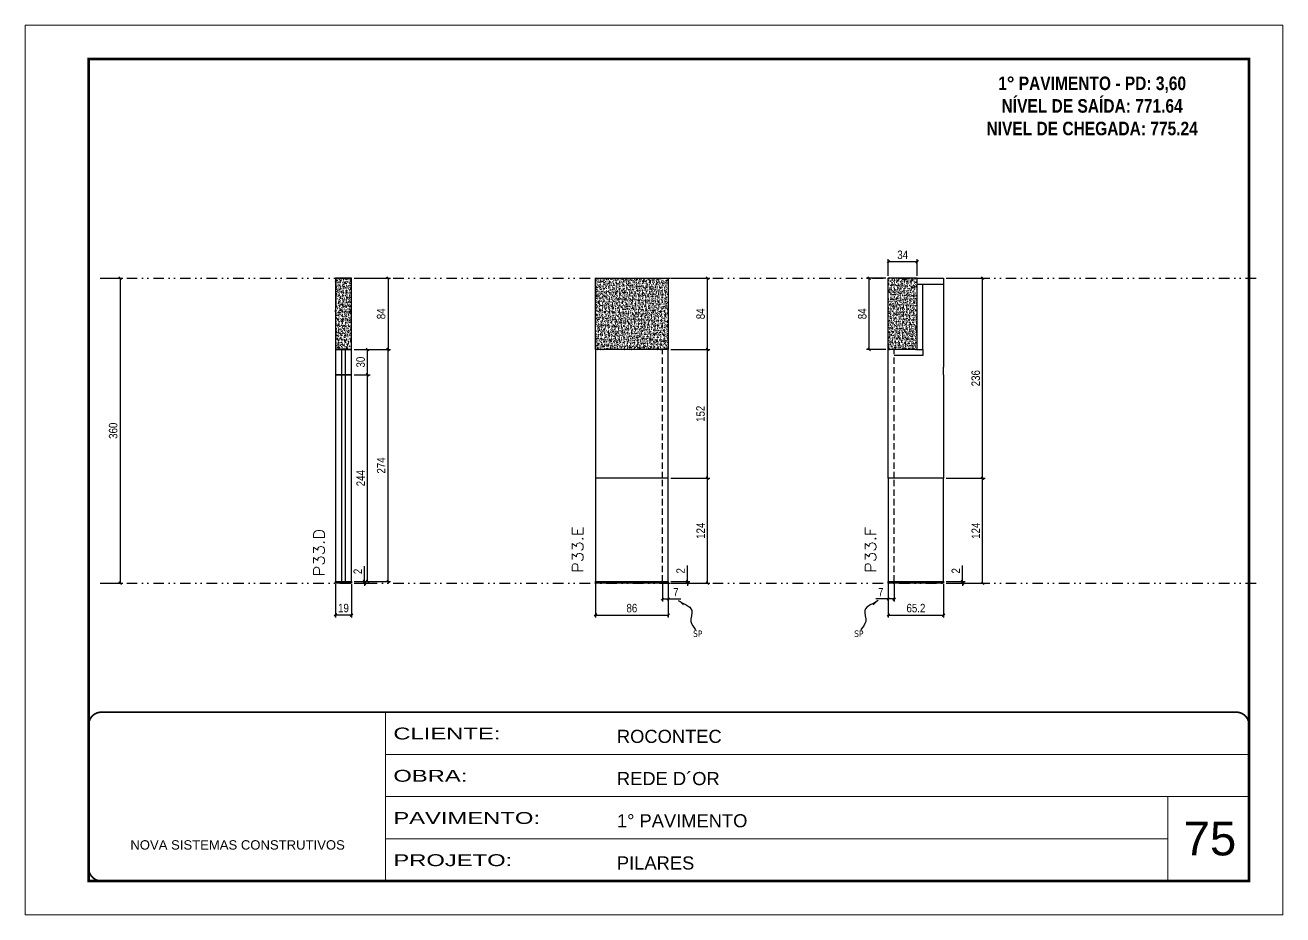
# Model space of a CAD drawing. Extents: x 2949 to 9203, y -16089 to 12527.
# Drawn here: x 6133 to 7618, y -9198 to -8148 of the extents above; entities that cross this region are included whole.
import ezdxf

# ---------------------------------------------------------------- set-up
doc = ezdxf.new("R2010")
doc.units = 0
for name, pattern in [('CONTINUO', [0]), ('DASHED', [0.75, 0.5, -0.25]), ('DIVIDE2', [0.625, 0.25, -0.125, 0, -0.125, 0, -0.125]), ('HIDDEN', [0.375, 0.25, -0.125])]:
    doc.linetypes.add(name, pattern=pattern)
for name, color, linetype, lineweight in [('CARIMBO', 255, 'Continuous', 9), ('Folhas', 255, 'Continuous', 9), ('SARRAFO DE PRESSAO', 251, 'DASHED', 9), ('Texto Seção', 7, 'Continuous', 15)]:
    doc.layers.add(name, color=color, linetype=linetype, lineweight=lineweight)
for name, color, linetype in [('COTA', 241, 'Continuous'), ('cotas', 4, 'Continuous'), ('NOMENCLATURA', 7, 'Continuous'), ('Nível', 160, 'Continuous'), ('Painéis', 200, 'Continuous'), ('SARR_2.2x7', 40, 'Continuous'), ('Sarrafo de Pressão', 42, 'HIDDEN'), ('texto', 7, 'Continuous')]:
    doc.layers.add(name, color=color, linetype=linetype)
doc.styles.add('ARIAL', font='arial.ttf')
doc.styles.add('COTA TECNICA', font='techl___.ttf', dxfattribs={"height": 10})
doc.styles.add('COTA TECNICA-50', font='techl___.ttf', dxfattribs={"height": 10})
doc.styles.add('REGUA-120', font='ROMANS.shx', dxfattribs={"height": 15})
doc.styles.add('ROMANC', font='techb___.ttf', dxfattribs={"height": 2.5})
doc.styles.get("Standard").update_dxf_attribs({"font": 'arial.ttf'})
doc.styles.add('Tecnologia', font='')
doc.styles.get('Tecnologia').set_extended_font_data('Forgotten Futurist')
doc.dimstyles.new('COTA PAINEL-50', dxfattribs={"dimtxt": 10, "dimasz": 3, "dimexe": 3, "dimexo": 3, "dimgap": 3, "dimtad": 1, "dimdec": 1, "dimzin": 12, "dimdsep": 46, "dimtxsty": 'COTA TECNICA-50', "dimblk1": 'OBLIQUE', "dimblk2": 'OBLIQUE', "dimsah": 1, "dimcen": 0.9, "dimclrd": 4, "dimclre": 4, "dimclrt": 240, "dimadec": 1, "dimazin": 3, "dimtfac": 1, "dimtdec": 1, "dimtmove": 0, "dimatfit": 3, "dimfxl": 1, "dimtolj": 1, "dimtzin": 12, "dimarcsym": 0})
doc.dimstyles.new('PAINEL', dxfattribs={"dimtxt": 10, "dimasz": 3, "dimexe": 3, "dimexo": 3, "dimgap": 3, "dimtad": 1, "dimdec": 1, "dimzin": 12, "dimdsep": 46, "dimtxsty": 'COTA TECNICA', "dimblk1": 'OBLIQUE', "dimblk2": 'OBLIQUE', "dimsah": 1, "dimcen": 0.9, "dimclrd": 4, "dimclre": 4, "dimclrt": 240, "dimadec": 1, "dimazin": 3, "dimtfac": 1, "dimtdec": 1, "dimtmove": 0, "dimatfit": 3, "dimfxl": 1, "dimtolj": 1, "dimtzin": 12, "dimarcsym": 0})
doc.dimstyles.get("Standard").update_dxf_attribs({"dimtxt": 0.18, "dimasz": 0.18, "dimexe": 0.18, "dimexo": 0.0625, "dimgap": 0.09, "dimtad": 0, "dimtih": 1, "dimtoh": 1, "dimdec": 4, "dimzin": 0, "dimdsep": 46, "dimtxsty": 'Standard', "dimcen": 0.09, "dimadec": 0, "dimazin": 0, "dimtfac": 1, "dimtdec": 4, "dimtofl": 0, "dimtmove": 0, "dimatfit": 3, "dimfxl": 1, "dimtolj": 1, "dimtzin": 0, "dimarcsym": 0})

# ---------------------------------------------------------------- blocks, each defined once
blk = doc.blocks.new('9999999999')
at = {"color": 30, "linetype": 'CONTINUO'}
for p, q in [((98564.6, 34230.2), (98564.6, 34429.4)), ((98564.6, 34379.6), (99584, 34379.6)), ((98564.6, 34329.8), (99488, 34329.8)), ((99584, 34329.8), (99488, 34329.8)), ((99488, 34329.8), (99488, 34230.2)), ((98564.6, 34280), (99488, 34280))]:
    blk.add_line(p, q, dxfattribs=at)
at = {"color": 30, "linetype": 'CONTINUO', "const_width": 2}
blk.add_lwpolyline([(99584, 34230.2), (99584, 34414.4, 0.414214), (99569, 34429.4), (98229, 34429.4, 0.414214), (98214, 34414.4), (98214, 34245.2, 0.414214), (98229, 34230.2), (99584, 34230.2)], format="xyb", dxfattribs=at)
at = {"layer": 'Folhas'}
blk.add_lwpolyline([(98139, 34190.2), (99624, 34190.2), (99624, 35240.2), (98139, 35240.2)], close=True, dxfattribs=at)
at = {"layer": 'Folhas', "color": 30, "const_width": 3}
blk.add_lwpolyline([(98214, 34230.2), (99584, 34230.2), (99584, 35200.2), (98214, 35200.2)], close=True, dxfattribs=at)
at = {"color": 7, "linetype": 'Continuous', "ltscale": 5, "style": 'ARIAL'}
for s, height, p in [('ROCONTEC', 15.48, (98837.7, 34393.1)), ('REDE D´OR', 15.48, (98837.7, 34343.3)), ('1° PAVIMENTO', 15.483, (98837.7, 34293.5)), ('NOVA SISTEMAS CONSTRUTIVOS', 11.059, (98263.2, 34267.2)), ('PILARES', 15.48, (98837.7, 34243.7))]:
    blk.add_text(s, height=height, dxfattribs=at).set_placement(p)
at = {"layer": 'Folhas', "color": 7, "style": 'Tecnologia', "width": 1.5}
for s, p in [('CLIENTE:', (98573.7, 34397.2)), ('OBRA:', (98573.7, 34347.3)), ('PAVIMENTO:', (98573.7, 34297.5)), ('PROJETO:', (98573.7, 34247.7))]:
    blk.add_text(s, height=14, dxfattribs=at).set_placement(p)
blk = doc.blocks.new('_Oblique')
at = {"color": 0, "linetype": 'ByBlock', "lineweight": -2}
blk.add_line((-0.5, -0.5), (0.5, 0.5), dxfattribs=at)
blk = doc.blocks.new('*D2762')
at = {"layer": 'cotas', "color": 4, "linetype": 'ByBlock', "lineweight": -2, "transparency": 16777216}
for p, q in [((6224, -8446.3), (6247.8, -8446.3)), ((6244.8, -8446.3), (6244.8, -8806.3)), ((6224, -8806.3), (6247.8, -8806.3))]:
    blk.add_line(p, q, dxfattribs=at)
at = {"layer": 'Defpoints', "color": 0, "linetype": 'ByBlock', "transparency": 16777216}
for p in [(6221, -8446.3), (6221, -8806.3), (6244.8, -8806.3)]:
    blk.add_point(p, dxfattribs=at)
at = {"layer": 'cotas', "color": 4, "linetype": 'ByBlock', "lineweight": -2, "transparency": 16777216, "xscale": 3, "yscale": 3, "zscale": 3}
for p, rotation in [((6244.8, -8446.3), 90), ((6244.8, -8806.3), 270)]:
    blk.add_blockref('_Oblique', p, dxfattribs=dict(at, rotation=rotation))
at = {"layer": 'cotas', "color": 240, "linetype": 'ByBlock', "transparency": 16777216, "insert": (6236.5, -8626.3), "char_height": 10, "attachment_point": 5, "rotation": 90, "style": 'COTA TECNICA'}
blk.add_mtext('\\A1;360', dxfattribs=at)
blk = doc.blocks.new('*D2734')
at = {"layer": 'COTA', "color": 4, "lineweight": -2, "transparency": 16777216}
for p, q in [((7151.7, -8807.3), (7151.7, -8846.8)), ((7216.9, -8807.3), (7216.9, -8846.8)), ((7151.7, -8843.8), (7216.9, -8843.8))]:
    blk.add_line(p, q, dxfattribs=at)
at = {"layer": 'Defpoints', "color": 0, "transparency": 16777216}
for p in [(7151.7, -8804.3), (7216.9, -8804.3), (7216.9, -8843.8)]:
    blk.add_point(p, dxfattribs=at)
at = {"layer": 'COTA', "color": 4, "lineweight": -2, "transparency": 16777216, "xscale": 3, "yscale": 3, "zscale": 3, "rotation": 180}
blk.add_blockref('_Oblique', (7151.7, -8843.8), dxfattribs=at)
at = {"layer": 'COTA', "color": 4, "lineweight": -2, "transparency": 16777216, "xscale": 3, "yscale": 3, "zscale": 3}
blk.add_blockref('_Oblique', (7216.9, -8843.8), dxfattribs=at)
at = {"layer": 'COTA', "color": 240, "transparency": 16777216, "insert": (7184.3, -8835.7), "char_height": 10, "attachment_point": 5, "style": 'COTA TECNICA'}
blk.add_mtext('\\A1;65.2', dxfattribs=at)
blk = doc.blocks.new('*D2735')
at = {"layer": 'COTA', "color": 4, "lineweight": -2, "transparency": 16777216}
for p, q in [((7219.9, -8446.3), (7266.1, -8446.3)), ((7263.1, -8682.3), (7263.1, -8446.3)), ((7219.9, -8682.3), (7266.1, -8682.3))]:
    blk.add_line(p, q, dxfattribs=at)
at = {"layer": 'Defpoints', "color": 0, "transparency": 16777216}
for p in [(7216.9, -8446.3), (7263.1, -8446.3), (7216.9, -8682.3)]:
    blk.add_point(p, dxfattribs=at)
at = {"layer": 'COTA', "color": 4, "lineweight": -2, "transparency": 16777216, "xscale": 3, "yscale": 3, "zscale": 3}
for p, rotation in [((7263.1, -8446.3), 90), ((7263.1, -8682.3), 270)]:
    blk.add_blockref('_Oblique', p, dxfattribs=dict(at, rotation=rotation))
at = {"layer": 'COTA', "color": 240, "transparency": 16777216, "insert": (7254.9, -8564.3), "char_height": 10, "attachment_point": 5, "rotation": 90, "style": 'COTA TECNICA'}
blk.add_mtext('\\A1;236', dxfattribs=at)
blk = doc.blocks.new('*D2736')
at = {"layer": 'COTA', "color": 4, "lineweight": -2, "transparency": 16777216}
for p, q in [((7151.7, -8809.3), (7151.7, -8827.8)), ((7158.7, -8807.3), (7158.7, -8827.8)), ((7151.7, -8824.8), (7136.9, -8824.8)), ((7158.7, -8824.8), (7151.7, -8824.8))]:
    blk.add_line(p, q, dxfattribs=at)
at = {"layer": 'Defpoints', "color": 0, "transparency": 16777216}
for p in [(7158.7, -8804.3), (7151.7, -8806.3), (7151.7, -8824.8)]:
    blk.add_point(p, dxfattribs=at)
at = {"layer": 'COTA', "color": 4, "lineweight": -2, "transparency": 16777216, "xscale": 3, "yscale": 3, "zscale": 3, "rotation": 180}
blk.add_blockref('_Oblique', (7151.7, -8824.8), dxfattribs=at)
at = {"layer": 'COTA', "color": 4, "lineweight": -2, "transparency": 16777216, "xscale": 3, "yscale": 3, "zscale": 3}
blk.add_blockref('_Oblique', (7158.7, -8824.8), dxfattribs=at)
at = {"layer": 'COTA', "color": 240, "transparency": 16777216, "insert": (7142.8, -8816.8), "char_height": 10, "attachment_point": 5, "style": 'COTA TECNICA-50'}
blk.add_mtext('\\A1;7', dxfattribs=at)
blk = doc.blocks.new('*D2737')
at = {"layer": 'COTA', "color": 4, "lineweight": -2, "transparency": 16777216}
for p, q in [((7219.9, -8682.3), (7266.1, -8682.3)), ((7263.1, -8806.3), (7263.1, -8682.3)), ((7219.9, -8806.3), (7266.1, -8806.3))]:
    blk.add_line(p, q, dxfattribs=at)
at = {"layer": 'Defpoints', "color": 0, "transparency": 16777216}
for p in [(7216.9, -8682.3), (7263.1, -8682.3), (7216.9, -8806.3)]:
    blk.add_point(p, dxfattribs=at)
at = {"layer": 'COTA', "color": 4, "lineweight": -2, "transparency": 16777216, "xscale": 3, "yscale": 3, "zscale": 3}
for p, rotation in [((7263.1, -8682.3), 90), ((7263.1, -8806.3), 270)]:
    blk.add_blockref('_Oblique', p, dxfattribs=dict(at, rotation=rotation))
at = {"layer": 'COTA', "color": 240, "transparency": 16777216, "insert": (7255, -8744.3), "char_height": 10, "attachment_point": 5, "rotation": 90, "style": 'COTA TECNICA-50'}
blk.add_mtext('\\A1;124', dxfattribs=at)
blk = doc.blocks.new('*D2738')
at = {"layer": 'COTA', "color": 4, "lineweight": -2, "transparency": 16777216}
for p, q in [((7239.4, -8804.3), (7239.4, -8785.5)), ((7219.9, -8804.3), (7242.4, -8804.3)), ((7239.4, -8806.3), (7239.4, -8804.3)), ((7219.9, -8806.3), (7242.4, -8806.3)), ((7239.4, -8806.3), (7239.4, -8809.3))]:
    blk.add_line(p, q, dxfattribs=at)
at = {"layer": 'Defpoints', "color": 0, "transparency": 16777216}
for p in [(7216.9, -8804.3), (7216.9, -8806.3), (7239.4, -8806.3)]:
    blk.add_point(p, dxfattribs=at)
at = {"layer": 'COTA', "color": 4, "lineweight": -2, "transparency": 16777216, "xscale": 3, "yscale": 3, "zscale": 3}
for p, rotation in [((7239.4, -8804.3), 270), ((7239.4, -8806.3), 90)]:
    blk.add_blockref('_Oblique', p, dxfattribs=dict(at, rotation=rotation))
at = {"layer": 'COTA', "color": 240, "transparency": 16777216, "insert": (7231.4, -8791.6), "char_height": 10, "attachment_point": 5, "rotation": 90, "style": 'COTA TECNICA-50'}
blk.add_mtext('\\A1;2', dxfattribs=at)
blk = doc.blocks.new('*D2739')
at = {"layer": 'COTA', "color": 4, "lineweight": -2, "transparency": 16777216}
for p, q in [((6805.9, -8807.3), (6805.9, -8846.8)), ((6891.9, -8807.3), (6891.9, -8846.8)), ((6805.9, -8843.8), (6891.9, -8843.8))]:
    blk.add_line(p, q, dxfattribs=at)
at = {"layer": 'Defpoints', "color": 0, "transparency": 16777216}
for p in [(6805.9, -8804.3), (6891.9, -8804.3), (6891.9, -8843.8)]:
    blk.add_point(p, dxfattribs=at)
at = {"layer": 'COTA', "color": 4, "lineweight": -2, "transparency": 16777216, "xscale": 3, "yscale": 3, "zscale": 3, "rotation": 180}
blk.add_blockref('_Oblique', (6805.9, -8843.8), dxfattribs=at)
at = {"layer": 'COTA', "color": 4, "lineweight": -2, "transparency": 16777216, "xscale": 3, "yscale": 3, "zscale": 3}
blk.add_blockref('_Oblique', (6891.9, -8843.8), dxfattribs=at)
at = {"layer": 'COTA', "color": 240, "transparency": 16777216, "insert": (6848.9, -8835.7), "char_height": 10, "attachment_point": 5, "style": 'COTA TECNICA'}
blk.add_mtext('\\A1;86', dxfattribs=at)
blk = doc.blocks.new('*D2740')
at = {"layer": 'COTA', "color": 4, "lineweight": -2, "transparency": 16777216}
for p, q in [((6884.9, -8807.3), (6884.9, -8827.8)), ((6891.9, -8809.3), (6891.9, -8827.8)), ((6884.9, -8824.8), (6891.9, -8824.8)), ((6891.9, -8824.8), (6906.6, -8824.8))]:
    blk.add_line(p, q, dxfattribs=at)
at = {"layer": 'Defpoints', "color": 0, "transparency": 16777216}
for p in [(6884.9, -8804.3), (6891.9, -8806.3), (6891.9, -8824.8)]:
    blk.add_point(p, dxfattribs=at)
at = {"layer": 'COTA', "color": 4, "lineweight": -2, "transparency": 16777216, "xscale": 3, "yscale": 3, "zscale": 3, "rotation": 180}
blk.add_blockref('_Oblique', (6884.9, -8824.8), dxfattribs=at)
at = {"layer": 'COTA', "color": 4, "lineweight": -2, "transparency": 16777216, "xscale": 3, "yscale": 3, "zscale": 3}
blk.add_blockref('_Oblique', (6891.9, -8824.8), dxfattribs=at)
at = {"layer": 'COTA', "color": 240, "transparency": 16777216, "insert": (6900.8, -8816.8), "char_height": 10, "attachment_point": 5, "style": 'COTA TECNICA-50'}
blk.add_mtext('\\A1;7', dxfattribs=at)
blk = doc.blocks.new('*D2741')
at = {"layer": 'COTA', "color": 4, "lineweight": -2, "transparency": 16777216}
for p, q in [((6894.9, -8682.3), (6941.1, -8682.3)), ((6938.1, -8806.3), (6938.1, -8682.3)), ((6894.9, -8806.3), (6941.1, -8806.3))]:
    blk.add_line(p, q, dxfattribs=at)
at = {"layer": 'Defpoints', "color": 0, "transparency": 16777216}
for p in [(6891.9, -8682.3), (6938.1, -8682.3), (6891.9, -8806.3)]:
    blk.add_point(p, dxfattribs=at)
at = {"layer": 'COTA', "color": 4, "lineweight": -2, "transparency": 16777216, "xscale": 3, "yscale": 3, "zscale": 3}
for p, rotation in [((6938.1, -8682.3), 90), ((6938.1, -8806.3), 270)]:
    blk.add_blockref('_Oblique', p, dxfattribs=dict(at, rotation=rotation))
at = {"layer": 'COTA', "color": 240, "transparency": 16777216, "insert": (6930.1, -8744.3), "char_height": 10, "attachment_point": 5, "rotation": 90, "style": 'COTA TECNICA-50'}
blk.add_mtext('\\A1;124', dxfattribs=at)
blk = doc.blocks.new('*D2742')
at = {"layer": 'COTA', "color": 4, "lineweight": -2, "transparency": 16777216}
for p, q in [((6914.4, -8804.3), (6914.4, -8785.5)), ((6894.9, -8804.3), (6917.4, -8804.3)), ((6914.4, -8806.3), (6914.4, -8804.3)), ((6894.9, -8806.3), (6917.4, -8806.3)), ((6914.4, -8806.3), (6914.4, -8809.3))]:
    blk.add_line(p, q, dxfattribs=at)
at = {"layer": 'Defpoints', "color": 0, "transparency": 16777216}
for p in [(6891.9, -8804.3), (6891.9, -8806.3), (6914.4, -8806.3)]:
    blk.add_point(p, dxfattribs=at)
at = {"layer": 'COTA', "color": 4, "lineweight": -2, "transparency": 16777216, "xscale": 3, "yscale": 3, "zscale": 3}
for p, rotation in [((6914.4, -8804.3), 270), ((6914.4, -8806.3), 90)]:
    blk.add_blockref('_Oblique', p, dxfattribs=dict(at, rotation=rotation))
at = {"layer": 'COTA', "color": 240, "transparency": 16777216, "insert": (6906.4, -8791.6), "char_height": 10, "attachment_point": 5, "rotation": 90, "style": 'COTA TECNICA-50'}
blk.add_mtext('\\A1;2', dxfattribs=at)
blk = doc.blocks.new('*D2743')
at = {"layer": 'COTA', "color": 4, "linetype": 'ByBlock', "lineweight": -2, "transparency": 16777216}
for p, q in [((7148.7, -8446.3), (7126.1, -8446.3)), ((7129.1, -8530.3), (7129.1, -8446.3)), ((7148.7, -8530.3), (7126.1, -8530.3))]:
    blk.add_line(p, q, dxfattribs=at)
at = {"layer": 'Defpoints', "color": 0, "linetype": 'ByBlock', "transparency": 16777216}
for p in [(7129.1, -8446.3), (7151.7, -8446.3), (7151.7, -8530.3)]:
    blk.add_point(p, dxfattribs=at)
at = {"layer": 'COTA', "color": 4, "linetype": 'ByBlock', "lineweight": -2, "transparency": 16777216, "xscale": 3, "yscale": 3, "zscale": 3}
for p, rotation in [((7129.1, -8446.3), 90), ((7129.1, -8530.3), 270)]:
    blk.add_blockref('_Oblique', p, dxfattribs=dict(at, rotation=rotation))
at = {"layer": 'COTA', "color": 240, "linetype": 'ByBlock', "transparency": 16777216, "insert": (7121, -8488.3), "char_height": 10, "attachment_point": 5, "rotation": 90, "style": 'COTA TECNICA'}
blk.add_mtext('\\A1;84', dxfattribs=at)
blk = doc.blocks.new('*D2746')
at = {"layer": 'COTA', "color": 4, "linetype": 'ByBlock', "lineweight": -2, "transparency": 16777216}
for p, q in [((6894.9, -8530.3), (6941.1, -8530.3)), ((6938.1, -8682.3), (6938.1, -8530.3)), ((6894.9, -8682.3), (6941.1, -8682.3))]:
    blk.add_line(p, q, dxfattribs=at)
at = {"layer": 'Defpoints', "color": 0, "linetype": 'ByBlock', "transparency": 16777216}
for p in [(6891.9, -8530.3), (6938.1, -8530.3), (6891.9, -8682.3)]:
    blk.add_point(p, dxfattribs=at)
at = {"layer": 'COTA', "color": 4, "linetype": 'ByBlock', "lineweight": -2, "transparency": 16777216, "xscale": 3, "yscale": 3, "zscale": 3}
for p, rotation in [((6938.1, -8530.3), 90), ((6938.1, -8682.3), 270)]:
    blk.add_blockref('_Oblique', p, dxfattribs=dict(at, rotation=rotation))
at = {"layer": 'COTA', "color": 240, "linetype": 'ByBlock', "transparency": 16777216, "insert": (6930, -8606.3), "char_height": 10, "attachment_point": 5, "rotation": 90, "style": 'COTA TECNICA'}
blk.add_mtext('\\A1;152', dxfattribs=at)
blk = doc.blocks.new('*D2763')
at = {"layer": 'COTA', "color": 4, "linetype": 'ByBlock', "lineweight": -2, "transparency": 16777216}
for p, q in [((7151.7, -8443.3), (7151.7, -8423.9)), ((7185.7, -8426.9), (7151.7, -8426.9)), ((7185.7, -8443.3), (7185.7, -8423.9))]:
    blk.add_line(p, q, dxfattribs=at)
at = {"layer": 'Defpoints', "color": 0, "linetype": 'ByBlock', "transparency": 16777216}
for p in [(7151.7, -8426.9), (7151.7, -8446.3), (7185.7, -8446.3)]:
    blk.add_point(p, dxfattribs=at)
at = {"layer": 'COTA', "color": 4, "linetype": 'ByBlock', "lineweight": -2, "transparency": 16777216, "xscale": 3, "yscale": 3, "zscale": 3, "rotation": 180}
blk.add_blockref('_Oblique', (7151.7, -8426.9), dxfattribs=at)
at = {"layer": 'COTA', "color": 4, "linetype": 'ByBlock', "lineweight": -2, "transparency": 16777216, "xscale": 3, "yscale": 3, "zscale": 3}
blk.add_blockref('_Oblique', (7185.7, -8426.9), dxfattribs=at)
at = {"layer": 'COTA', "color": 240, "linetype": 'ByBlock', "transparency": 16777216, "insert": (7168.7, -8418.7), "char_height": 10, "attachment_point": 5, "style": 'COTA TECNICA'}
blk.add_mtext('\\A1;34', dxfattribs=at)
blk = doc.blocks.new('*D2769')
at = {"layer": 'COTA', "color": 4, "lineweight": -2, "transparency": 16777216}
for p, q in [((6498.9, -8807.3), (6498.9, -8846.7)), ((6517.9, -8807.3), (6517.9, -8846.7)), ((6498.9, -8843.7), (6517.9, -8843.7))]:
    blk.add_line(p, q, dxfattribs=at)
at = {"layer": 'Defpoints', "color": 0, "transparency": 16777216}
for p in [(6498.9, -8804.3), (6517.9, -8804.3), (6517.9, -8843.7)]:
    blk.add_point(p, dxfattribs=at)
at = {"layer": 'COTA', "color": 4, "lineweight": -2, "transparency": 16777216, "xscale": 3, "yscale": 3, "zscale": 3, "rotation": 180}
blk.add_blockref('_Oblique', (6498.9, -8843.7), dxfattribs=at)
at = {"layer": 'COTA', "color": 4, "lineweight": -2, "transparency": 16777216, "xscale": 3, "yscale": 3, "zscale": 3}
blk.add_blockref('_Oblique', (6517.9, -8843.7), dxfattribs=at)
at = {"layer": 'COTA', "color": 240, "transparency": 16777216, "insert": (6508.4, -8835.6), "char_height": 10, "attachment_point": 5, "style": 'COTA TECNICA'}
blk.add_mtext('\\A1;19', dxfattribs=at)
blk = doc.blocks.new('*D2770')
at = {"layer": 'COTA', "color": 4, "lineweight": -2, "transparency": 16777216}
for p, q in [((6533.3, -8804.3), (6533.3, -8786.2)), ((6520.9, -8804.3), (6536.3, -8804.3)), ((6533.3, -8806.3), (6533.3, -8804.3)), ((6520.9, -8806.3), (6536.3, -8806.3)), ((6533.3, -8806.3), (6533.3, -8809.3))]:
    blk.add_line(p, q, dxfattribs=at)
at = {"layer": 'Defpoints', "color": 0, "transparency": 16777216}
for p in [(6517.9, -8804.3), (6533.3, -8804.3), (6517.9, -8806.3)]:
    blk.add_point(p, dxfattribs=at)
at = {"layer": 'COTA', "color": 4, "lineweight": -2, "transparency": 16777216, "xscale": 3, "yscale": 3, "zscale": 3}
for p, rotation in [((6533.3, -8804.3), 270), ((6533.3, -8806.3), 90)]:
    blk.add_blockref('_Oblique', p, dxfattribs=dict(at, rotation=rotation))
at = {"layer": 'COTA', "color": 240, "transparency": 16777216, "insert": (6525.3, -8792.3), "char_height": 10, "attachment_point": 5, "rotation": 90, "style": 'COTA TECNICA-50'}
blk.add_mtext('\\A1;2', dxfattribs=at)
blk = doc.blocks.new('*D2772')
at = {"layer": 'COTA', "color": 4, "linetype": 'ByBlock', "lineweight": -2, "transparency": 16777216}
for p, q in [((6520.9, -8446.3), (6564, -8446.3)), ((6561, -8446.3), (6561, -8530.3)), ((6520.9, -8530.3), (6564, -8530.3))]:
    blk.add_line(p, q, dxfattribs=at)
at = {"layer": 'Defpoints', "color": 0, "linetype": 'ByBlock', "transparency": 16777216}
for p in [(6517.9, -8446.3), (6517.9, -8530.3), (6561, -8530.3)]:
    blk.add_point(p, dxfattribs=at)
at = {"layer": 'COTA', "color": 4, "linetype": 'ByBlock', "lineweight": -2, "transparency": 16777216, "xscale": 3, "yscale": 3, "zscale": 3}
for p, rotation in [((6561, -8446.3), 90), ((6561, -8530.3), 270)]:
    blk.add_blockref('_Oblique', p, dxfattribs=dict(at, rotation=rotation))
at = {"layer": 'COTA', "color": 240, "linetype": 'ByBlock', "transparency": 16777216, "insert": (6552.9, -8488.3), "char_height": 10, "attachment_point": 5, "rotation": 90, "style": 'COTA TECNICA'}
blk.add_mtext('\\A1;84', dxfattribs=at)
blk = doc.blocks.new('*D2773')
at = {"layer": 'COTA', "color": 4, "linetype": 'ByBlock', "lineweight": -2, "transparency": 16777216}
for p, q in [((6520.9, -8530.3), (6564, -8530.3)), ((6561, -8804.3), (6561, -8530.3)), ((6520.9, -8804.3), (6564, -8804.3))]:
    blk.add_line(p, q, dxfattribs=at)
at = {"layer": 'Defpoints', "color": 0, "linetype": 'ByBlock', "transparency": 16777216}
for p in [(6517.9, -8530.3), (6561, -8530.3), (6517.9, -8804.3)]:
    blk.add_point(p, dxfattribs=at)
at = {"layer": 'COTA', "color": 4, "linetype": 'ByBlock', "lineweight": -2, "transparency": 16777216, "xscale": 3, "yscale": 3, "zscale": 3}
for p, rotation in [((6561, -8530.3), 90), ((6561, -8804.3), 270)]:
    blk.add_blockref('_Oblique', p, dxfattribs=dict(at, rotation=rotation))
at = {"layer": 'COTA', "color": 240, "linetype": 'ByBlock', "transparency": 16777216, "insert": (6552.9, -8667.3), "char_height": 10, "attachment_point": 5, "rotation": 90, "style": 'COTA TECNICA'}
blk.add_mtext('\\A1;274', dxfattribs=at)
blk = doc.blocks.new('*D2774')
at = {"layer": 'COTA', "color": 4, "linetype": 'ByBlock', "lineweight": -2, "transparency": 16777216}
for p, q in [((6520.9, -8560.3), (6539.8, -8560.3)), ((6536.8, -8804.3), (6536.8, -8560.3)), ((6520.9, -8804.3), (6539.8, -8804.3))]:
    blk.add_line(p, q, dxfattribs=at)
at = {"layer": 'Defpoints', "color": 0, "linetype": 'ByBlock', "transparency": 16777216}
for p in [(6517.9, -8560.3), (6536.8, -8560.3), (6517.9, -8804.3)]:
    blk.add_point(p, dxfattribs=at)
at = {"layer": 'COTA', "color": 4, "linetype": 'ByBlock', "lineweight": -2, "transparency": 16777216, "xscale": 3, "yscale": 3, "zscale": 3}
for p, rotation in [((6536.8, -8560.3), 90), ((6536.8, -8804.3), 270)]:
    blk.add_blockref('_Oblique', p, dxfattribs=dict(at, rotation=rotation))
at = {"layer": 'COTA', "color": 240, "linetype": 'ByBlock', "transparency": 16777216, "insert": (6528.7, -8682.3), "char_height": 10, "attachment_point": 5, "rotation": 90, "style": 'COTA TECNICA'}
blk.add_mtext('\\A1;244', dxfattribs=at)
blk = doc.blocks.new('*D2771')
at = {"layer": 'COTA', "color": 4, "linetype": 'ByBlock', "lineweight": -2, "transparency": 16777216}
for p, q in [((6520.9, -8530.3), (6539.8, -8530.3)), ((6536.8, -8560.3), (6536.8, -8530.3)), ((6520.9, -8560.3), (6539.8, -8560.3))]:
    blk.add_line(p, q, dxfattribs=at)
at = {"layer": 'Defpoints', "color": 0, "linetype": 'ByBlock', "transparency": 16777216}
for p in [(6517.9, -8530.3), (6536.8, -8530.3), (6517.9, -8560.3)]:
    blk.add_point(p, dxfattribs=at)
at = {"layer": 'COTA', "color": 4, "linetype": 'ByBlock', "lineweight": -2, "transparency": 16777216, "xscale": 3, "yscale": 3, "zscale": 3}
for p, rotation in [((6536.8, -8530.3), 90), ((6536.8, -8560.3), 270)]:
    blk.add_blockref('_Oblique', p, dxfattribs=dict(at, rotation=rotation))
at = {"layer": 'COTA', "color": 240, "linetype": 'ByBlock', "transparency": 16777216, "insert": (6528.6, -8545.3), "char_height": 10, "attachment_point": 5, "rotation": 90, "style": 'COTA TECNICA'}
blk.add_mtext('\\A1;30', dxfattribs=at)
blk = doc.blocks.new('*D2781')
at = {"layer": 'COTA', "color": 4, "lineweight": -2, "transparency": 16777216}
for p, q in [((6894.9, -8446.3), (6941.1, -8446.3)), ((6938.1, -8530.3), (6938.1, -8446.3)), ((6894.9, -8530.3), (6941.1, -8530.3))]:
    blk.add_line(p, q, dxfattribs=at)
at = {"layer": 'Defpoints', "color": 0, "transparency": 16777216}
for p in [(6891.9, -8446.3), (6938.1, -8446.3), (6891.9, -8530.3)]:
    blk.add_point(p, dxfattribs=at)
at = {"layer": 'COTA', "color": 4, "lineweight": -2, "transparency": 16777216, "xscale": 3, "yscale": 3, "zscale": 3}
for p, rotation in [((6938.1, -8446.3), 90), ((6938.1, -8530.3), 270)]:
    blk.add_blockref('_Oblique', p, dxfattribs=dict(at, rotation=rotation))
at = {"layer": 'COTA', "color": 240, "transparency": 16777216, "insert": (6930.1, -8488.3), "char_height": 10, "attachment_point": 5, "rotation": 90, "style": 'COTA TECNICA-50'}
blk.add_mtext('\\A1;84', dxfattribs=at)

msp = doc.modelspace()

# ---------------------------------------------------------------- hatches: boundary and pattern name
at = {"layer": 'COTA', "linetype": 'ByBlock'}
h = msp.add_hatch(dxfattribs=at)
h.set_pattern_fill('AR-CONC', color=256, scale=0.03)
h.set_pattern_definition([(50, (-125392.7452, -42256.2473), (5.46554007, -0.47817257), [0.5715, -6.2865]), (355, (-125392.745, -42256.2473), (-1.05730264, 5.73170536), [0.4572, -5.02921753]), (100.4514447, (-125392.29, -42256.287), (4.40823741, 5.25353256), [0.48570026, -5.34270734]), (46.1842, (-125392.745, -42254.7233), (8.13237123, -1.26126984), [0.85725, -9.42975]), (96.6355576, (-125392.0676, -42254.8285), (7.122124, 7.42278374), [0.7285507, -8.01406824]), (351.184151, (-125392.745, -42254.723), (7.122124, 7.42278374), [0.685799, -7.54379196]), (21, (-125391.9832, -42255.1043), (4.54843174, -3.06795595), [0.5715, -6.2865]), (326, (-125391.983, -42255.1043), (1.85406085, 5.52563898), [0.4572, -5.0292]), (71.451445, (-125391.604, -42255.36), (6.40249258, 2.45768307), [0.48570026, -5.34269813]), (37.5, (-125392.7452, -42256.2473), (0.092658098, 2.536651166), [0, -4.96824, 0, -5.1054, 0, -5.04825]), (7.5, (-125392.7452, -42256.2473), (2.004589875, 3.005417245), [0, -2.91084, 0, -4.85394, 0, -1.92405]), (327.5, (-125394.4445, -42256.2473), (4.067717855, -0.17186232), [0, -1.905, 0, -5.9436, 0, -7.8867]), (317.5, (-125395.2065, -42256.2473), (4.44387544, 0.76279473), [0, -2.4765, 0, -3.94716, 0, -5.6007])])
h.paths.add_polyline_path([(6517.91, -8446.33), (6498.91, -8446.33), (6498.91, -8530.33), (6517.91, -8530.33)])
h = msp.add_hatch(dxfattribs=at)
h.set_pattern_fill('AR-CONC', color=256, scale=0.03)
h.set_pattern_definition([(50, (2113.7343, -5113.3443), (5.46554, -0.4781726), [0.5715, -6.2865]), (355, (2113.7343, -5113.3443), (-1.0573026, 5.7317054), [0.4572, -5.0292175]), (100.45144, (2114.19, -5113.384), (4.4082374, 5.2535326), [0.4857003, -5.3427073]), (46.1842, (2113.734, -5111.82), (8.132371, -1.26127), [0.85725, -9.42975]), (96.63556, (2114.412, -5111.9254), (7.122124, 7.422784), [0.728551, -8.014068]), (351.18415, (2113.734, -5111.82), (7.122124, 7.422784), [0.685799, -7.543792]), (21, (2114.4963, -5112.2013), (4.5484317, -3.067956), [0.5715, -6.2865]), (326, (2114.4963, -5112.2013), (1.854061, 5.525639), [0.4572, -5.0292]), (71.45144, (2114.8753, -5112.457), (6.4024926, 2.457683), [0.4857003, -5.342698]), (37.5, (2113.7343, -5113.3443), (0.0926581, 2.53665117), [0, -4.96824, 0, -5.1054, 0, -5.04825]), (7.5, (2113.7343, -5113.3443), (2.0045899, 3.0054172), [0, -2.91084, 0, -4.85394, 0, -1.92405]), (327.5, (2112.035, -5113.3443), (4.06771786, -0.1718623), [0, -1.905, 0, -5.9436, 0, -7.8867]), (317.5, (2111.273, -5113.3443), (4.4438754, 0.7627947), [0, -2.4765, 0, -3.94716, 0, -5.6007])])
h.paths.add_polyline_path([(6805.91, -8530.33), (6891.91, -8530.33), (6891.91, -8446.33), (6805.91, -8446.33)])
h = msp.add_hatch(dxfattribs=at)
h.set_pattern_fill('AR-CONC', color=256, scale=0.03)
h.set_pattern_definition([(50, (-124139.149, -37670.947), (5.46554007, -0.47817257), [0.5715, -6.2865]), (355, (-124139.149, -37670.947), (-1.05730264, 5.73170536), [0.4572, -5.02921753]), (100.4514447, (-124138.6937, -37670.987), (4.40823741, 5.25353256), [0.48570026, -5.34270734]), (46.1842, (-124139.149, -37669.423), (8.13237123, -1.26126984), [0.85725, -9.42975]), (96.6355576, (-124138.4714, -37669.528), (7.122124, 7.42278374), [0.7285507, -8.01406824]), (351.184151, (-124139.149, -37669.423), (7.122124, 7.42278374), [0.685799, -7.54379196]), (21, (-124138.387, -37669.804), (4.54843174, -3.06795595), [0.5715, -6.2865]), (326, (-124138.387, -37669.804), (1.85406085, 5.52563898), [0.4572, -5.0292]), (71.451445, (-124138.008, -37670.0596), (6.40249258, 2.45768307), [0.48570026, -5.34269813]), (37.5, (-124139.1491, -37670.947), (0.092658098, 2.536651166), [0, -4.96824, 0, -5.1054, 0, -5.04825]), (7.5, (-124139.149, -37670.947), (2.004589875, 3.005417245), [0, -2.91084, 0, -4.85394, 0, -1.92405]), (327.5, (-124140.8484, -37670.947), (4.067717855, -0.17186232), [0, -1.905, 0, -5.9436, 0, -7.8867]), (317.5, (-124141.6104, -37670.947), (4.44387544, 0.76279473), [0, -2.4765, 0, -3.94716, 0, -5.6007])])
h.paths.add_polyline_path([(7151.65, -8446.33), (7185.65, -8446.33), (7185.65, -8530.33), (7151.65, -8530.33)])
h.paths.add_polyline_path([(7185.65, -8530.33), (7151.65, -8530.33)], flags=17)

# ---------------------------------------------------------------- linework, layer by layer
for p, q in [((6805.91, -8530.33), (6805.91, -8446.33)), ((6805.91, -8446.33), (6891.91, -8446.33)), ((6891.91, -8446.33), (6891.91, -8530.33)), ((7151.65, -8530.33), (7151.65, -8446.33)), ((7185.65, -8446.33), (7151.65, -8446.33))]:
    msp.add_line(p, q, dxfattribs=at)
msp.add_lwpolyline([(6498.91, -8530.33), (6517.91, -8530.33), (6517.91, -8446.33), (6498.91, -8446.33)], close=True, dxfattribs=at)
at = {"layer": 'Nível', "color": 4, "linetype": 'DIVIDE2', "ltscale": 50}
for p, q in [((6221.03, -8446.33), (7591.03, -8446.33)), ((6221.03, -8806.33), (7591.03, -8806.33))]:
    msp.add_line(p, q, dxfattribs=at)
at = {"layer": 'Painéis'}
for p, q in [((6891.91, -8446.33), (6891.91, -8446.33)), ((7185.65, -8530.33), (7185.65, -8446.33)), ((7185.65, -8446.33), (7216.85, -8446.33)), ((7216.85, -8446.33), (7216.85, -8551.33)), ((6805.91, -8530.33), (6805.91, -8682.33)), ((6891.91, -8530.33), (6805.91, -8530.33)), ((6891.91, -8682.33), (6891.91, -8530.33)), ((7151.65, -8551.33), (7151.65, -8530.33)), ((7185.65, -8530.33), (7151.65, -8530.33)), ((7151.65, -8560.33), (7151.65, -8551.33)), ((7216.85, -8560.33), (7216.85, -8551.33)), ((6517.91, -8560.33), (6498.91, -8560.33)), ((6498.91, -8560.33), (6498.91, -8804.33)), ((6498.91, -8560.33), (6517.91, -8560.33)), ((6517.91, -8804.33), (6517.91, -8560.33)), ((7151.65, -8682.33), (7151.65, -8560.33)), ((7216.85, -8560.33), (7216.85, -8682.33)), ((7216.85, -8682.33), (7151.65, -8682.33)), ((6498.91, -8804.33), (6517.91, -8804.33))]:
    msp.add_line(p, q, dxfattribs=at)
at = {"layer": 'Painéis', "linetype": 'ByBlock'}
for p, q in [((6517.91, -8530.33), (6498.91, -8530.33)), ((6498.91, -8530.33), (6498.91, -8560.33)), ((6517.91, -8560.33), (6517.91, -8530.33)), ((6498.91, -8560.33), (6517.91, -8560.33))]:
    msp.add_line(p, q, dxfattribs=at)
at = {"layer": 'Painéis'}
for points in [[(6805.91, -8804.33), (6891.91, -8804.33), (6891.91, -8682.33), (6805.91, -8682.33)], [(7151.65, -8804.33), (7216.85, -8804.33), (7216.85, -8682.33), (7151.65, -8682.33)], [(6498.91, -8804.33), (6517.91, -8804.33), (6517.91, -8806.33), (6498.91, -8806.33)], [(6805.91, -8804.33), (6891.91, -8804.33), (6891.91, -8806.33), (6805.91, -8806.33)], [(7151.65, -8804.33), (7216.85, -8804.33), (7216.85, -8806.33), (7151.65, -8806.33)]]:
    msp.add_lwpolyline(points, close=True, dxfattribs=at)
at = {"layer": 'SARR_2.2x7'}
for p, q in [((6891.91, -8453.33), (6891.91, -8453.33)), ((7185.65, -8453.33), (7216.85, -8453.33)), ((7192.65, -8530.33), (7192.65, -8453.33)), ((6505.91, -8530.33), (6505.91, -8804.33)), ((6510.91, -8804.33), (6510.91, -8530.33)), ((7192.65, -8537.33), (7158.65, -8537.33)), ((7185.65, -8530.33), (7192.65, -8530.33)), ((7192.65, -8530.33), (7192.65, -8537.33))]:
    msp.add_line(p, q, dxfattribs=at)
at = {"layer": 'Sarrafo de Pressão', "ltscale": 30}
for p, q in [((6884.91, -8682.33), (6884.91, -8530.33)), ((7158.65, -8682.33), (7158.65, -8530.33)), ((6884.91, -8804.33), (6884.91, -8682.33)), ((7158.65, -8804.33), (7158.65, -8682.33))]:
    msp.add_line(p, q, dxfattribs=at)

# ---------------------------------------------------------------- block references
at = {"layer": 'SARRAFO DE PRESSAO', "color": 6, "linetype": 'ByBlock'}
msp.add_blockref('9999999999', (-92006.44, -43387.82), dxfattribs=at)

# ---------------------------------------------------------------- texts
at = {"layer": 'CARIMBO', "style": 'ARIAL'}
msp.add_text('75', height=40, dxfattribs=at).set_placement((7500.39, -9127.47))
at = {"layer": 'NOMENCLATURA', "color": 2, "insert": (7392.36, -8181.56), "char_height": 16, "attachment_point": 2, "style": 'ROMANC'}
msp.add_mtext_dynamic_manual_height_columns('\\P1° PAVIMENTO - PD: 3,60\\PNÍVEL DE SAÍDA: 771.64\\PNIVEL DE CHEGADA: 775.24', width=300.2766, gutter_width=1, heights=[0], dxfattribs=at)
at = {"layer": 'texto', "color": 0, "char_height": 7.5, "attachment_point": 5}
for insert in [(6926.68, -8865.83), (7116.88, -8865.83)]:
    msp.add_mtext('{\\fTahoma|b0|i0|c0|p34;\\C4;SP}', dxfattribs=dict(at, insert=insert))
at = {"layer": 'Texto Seção', "style": 'REGUA-120', "width": 1.1}
for s, p in [('P33.D', (6486.14, -8798.44)), ('P33.E', (6791.44, -8794.27)), ('P33.F', (7137.19, -8794.27))]:
    msp.add_text(s, height=13, rotation=90, dxfattribs=at).set_placement(p)

# ---------------------------------------------------------------- dimensions: what is measured, and where the dimension line sits
at = {"layer": 'COTA', "linetype": 'ByBlock'}
for base, p1, p2, angle, picture, middle in [((7151.65, -8426.91), (7185.65, -8446.33), (7151.65, -8446.33), 180, '*D2763', (7168.65, -8418.69)), ((6560.99, -8530.33), (6517.91, -8446.33), (6517.91, -8530.33), 90, '*D2772', (6552.9, -8488.33)), ((7129.13, -8446.33), (7151.65, -8530.33), (7151.65, -8446.33), 90, '*D2743', (7121.03, -8488.33)), ((6560.99, -8530.33), (6517.91, -8804.33), (6517.91, -8530.33), 90, '*D2773', (6552.92, -8667.33)), ((6536.81, -8530.33), (6517.91, -8560.33), (6517.91, -8530.33), 90, '*D2771', (6528.59, -8545.33)), ((6938.15, -8530.33), (6891.91, -8682.33), (6891.91, -8530.33), 90, '*D2746', (6930.04, -8606.33)), ((6536.81, -8560.33), (6517.91, -8804.33), (6517.91, -8560.33), 90, '*D2774', (6528.74, -8682.33))]:
    dim = msp.add_linear_dim(base=base, p1=p1, p2=p2, angle=angle, dimstyle='PAINEL', dxfattribs=at)
    dim.commit()
    dim.dimension.update_dxf_attribs({"geometry": picture, "text_midpoint": middle})
at = {"layer": 'COTA'}
for base, p1, p2, angle, picture, middle in [((6938.15, -8446.33), (6891.91, -8530.33), (6891.91, -8446.33), 90, '*D2781', (6930.05, -8488.33)), ((6938.15, -8682.33), (6891.91, -8806.33), (6891.91, -8682.33), 90, '*D2741', (6930.07, -8744.33)), ((7263.09, -8682.33), (7216.85, -8806.33), (7216.85, -8682.33), 90, '*D2737', (7255.02, -8744.33)), ((6891.91, -8824.84), (6884.91, -8804.33), (6891.91, -8806.33), 0, '*D2740', (6900.77, -8816.77)), ((7151.65, -8824.84), (7158.65, -8804.33), (7151.65, -8806.33), 180, '*D2736', (7142.79, -8816.77))]:
    dim = msp.add_linear_dim(base=base, p1=p1, p2=p2, angle=angle, dimstyle='COTA PAINEL-50', dxfattribs=at)
    dim.commit()
    dim.dimension.update_dxf_attribs({"geometry": picture, "text_midpoint": middle})
dim = msp.add_linear_dim(base=(7263.09, -8446.33), p1=(7216.85, -8682.33), p2=(7216.85, -8446.33), angle=90, dimstyle='PAINEL', override={"dimarcsym": 2}, dxfattribs=at)
dim.commit()
dim.dimension.update_dxf_attribs({"geometry": '*D2735', "text_midpoint": (7263.09, -8564.33), "dimtype": 160})
for base, p1, p2, picture, middle in [((6533.28, -8804.33), (6517.91, -8806.33), (6517.91, -8804.33), '*D2770', (6533.28, -8792.28)), ((6914.43, -8806.33), (6891.91, -8804.33), (6891.91, -8806.33), '*D2742', (6914.43, -8791.59)), ((7239.38, -8806.33), (7216.85, -8804.33), (7216.85, -8806.33), '*D2738', (7239.38, -8791.59))]:
    dim = msp.add_linear_dim(base=base, p1=p1, p2=p2, angle=90, dimstyle='COTA PAINEL-50', dxfattribs=at)
    dim.commit()
    dim.dimension.update_dxf_attribs({"geometry": picture, "text_midpoint": middle, "dimtype": 160})
for base, p1, p2, picture, middle in [((6517.91, -8843.68), (6498.91, -8804.33), (6517.91, -8804.33), '*D2769', (6508.41, -8835.59)), ((6891.91, -8843.79), (6805.91, -8804.33), (6891.91, -8804.33), '*D2739', (6848.91, -8835.66)), ((7216.85, -8843.79), (7151.65, -8804.33), (7216.85, -8804.33), '*D2734', (7184.25, -8835.68))]:
    dim = msp.add_linear_dim(base=base, p1=p1, p2=p2, dimstyle='PAINEL', override={"dimarcsym": 2}, dxfattribs=at)
    dim.commit()
    dim.dimension.update_dxf_attribs({"geometry": picture, "text_midpoint": middle})
at = {"layer": 'cotas', "linetype": 'ByBlock'}
dim = msp.add_linear_dim(base=(6244.75, -8806.33), p1=(6221.03, -8446.33), p2=(6221.03, -8806.33), angle=90, dimstyle='PAINEL', dxfattribs=at)
dim.commit()
dim.dimension.update_dxf_attribs({"geometry": '*D2762', "text_midpoint": (6244.75, -8626.33), "dimtype": 160})

# ---------------------------------------------------------------- leaders
at = {"layer": 'COTA', "path_type": 1}
for points in [[(6903.74, -8826.51), (6919.52, -8838.35), (6918.6, -8851.36), (6924.15, -8861.14)], [(7139.83, -8826.51), (7124.04, -8838.35), (7124.97, -8851.36), (7119.41, -8861.14)]]:
    msp.add_leader(points, dimstyle='Standard', override={"dimasz": 8}, dxfattribs=at)

doc.saveas('drawing.dxf')
